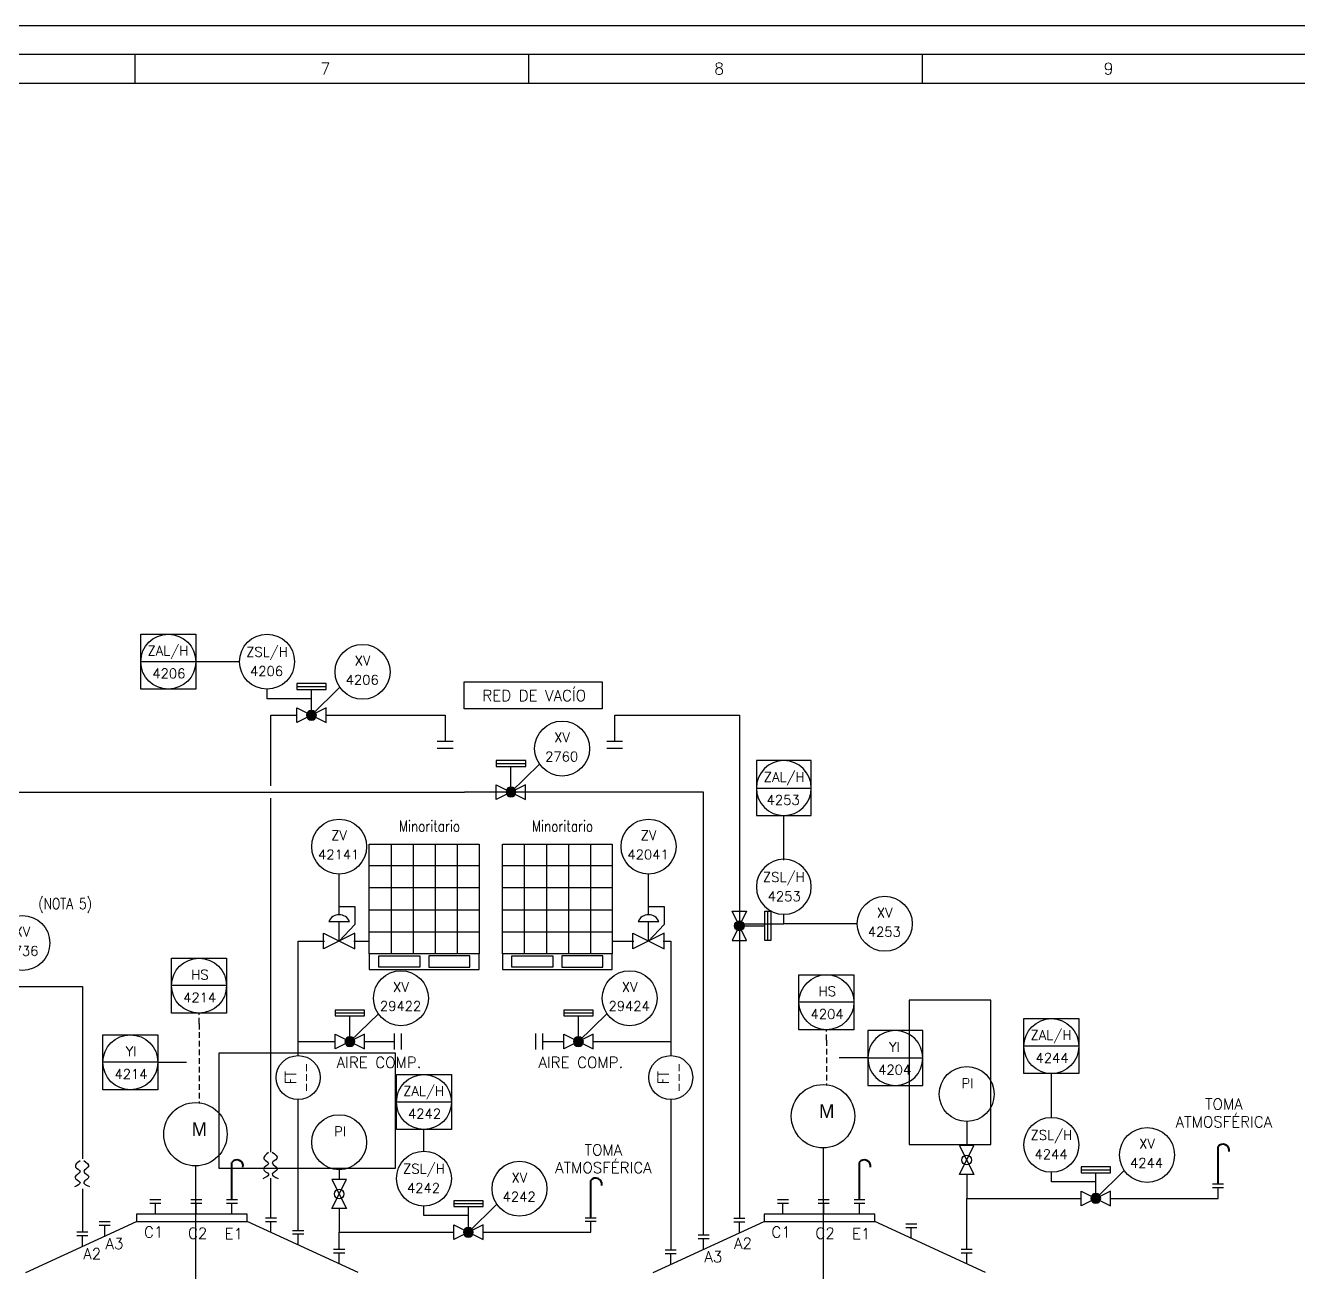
# Model space of a CAD drawing. Header units: millimetres. Extents: x 19 to 439, y 15 to 312.
# Drawn here: x 219.2 to 329.7, y 203.7 to 311.9 of the extents above; entities that cross this region are included whole.
import ezdxf
from ezdxf.enums import TextEntityAlignment as Align

# ---------------------------------------------------------------- set-up
doc = ezdxf.new("R2010")
doc.units = ezdxf.units.MM
doc.linetypes.add('TRAZOS', pattern=[0.75, 0.5, -0.25])
for name, color, linetype in [('CONEXION INTRUMENTOS', 1, 'Continuous'), ('EQUIPOS', 5, 'Continuous'), ('EQUIPOS 02', 1, 'Continuous'), ('FORMATO', 7, 'Continuous'), ('INSTRUMENTOS', 1, 'Continuous'), ('TEX', 7, 'Continuous'), ('TEXTO-VALVULAS Y ACCESORIOS', 7, 'Continuous'), ('TUBERIA', 5, 'Continuous'), ('VALVULAS Y ACCESORIOS', 1, 'Continuous')]:
    doc.layers.add(name, color=color, linetype=linetype)
doc.styles.add('PY', font='ROMANS.shx')
doc.styles.add('PY1', font='ROMANS.shx', dxfattribs={"width": 0.8})
doc.linetypes.add('SEÑAL_MECANICA2', pattern='A,4.411183,["o",PY,S=4.130212,R=360,X=0,Y=-1.374288],0.588817,-0.374158,["",PY,S=2,R=360,X=0,Y=-0.688262],-2.183682', length=7.55784)

# ---------------------------------------------------------------- blocks, each defined once
blk = doc.blocks.new('MARCO-A1')
at = {"layer": 'FORMATO', "color": 5}
for p, q in [((420.5, 589), (420.5, 584)), ((488.92, 589), (488.92, 584)), ((557.33, 589), (557.33, 584))]:
    blk.add_line(p, q, dxfattribs=at)
at = {"layer": 'FORMATO', "color": 1}
blk.add_lwpolyline([(0, 594), (841, 594), (841, 0), (0, 0)], close=True, dxfattribs=at)
at = {"layer": 'FORMATO', "color": 5}
blk.add_lwpolyline([(5, 589), (836, 589), (836, 5), (5, 5)], close=True, dxfattribs=at)
at = {"layer": 'FORMATO', "color": 8, "linetype": 'Continuous'}
blk.add_lwpolyline([(10, 584), (831, 584), (831, 10), (10, 10)], close=True, dxfattribs=at)
at = {"layer": 'FORMATO', "color": 1, "style": 'PY'}
for s, p in [('7', (452.75, 585.5)), ('8', (521.17, 585.5)), ('9', (588.85, 585.5))]:
    blk.add_text(s, height=2, dxfattribs=at).set_placement(p)
blk = doc.blocks.new('SEÑAL CIR')
at = {"color": 1}
blk.add_circle((0, 5.7), 5.7, dxfattribs=at)
at = {"layer": 'INSTRUMENTOS', "linetype": 'Continuous', "style": 'PY', "flags": 4}
for p in [(0.18, 6.94), (0.13, 2.95)]:
    blk.add_attdef('---', text='', height=2, dxfattribs=at).set_placement(p, align=Align.CENTER)
blk = doc.blocks.new('VALV TIPO GLOBO')
at = {"layer": 'VALVULAS Y ACCESORIOS'}
h = blk.add_hatch(color=256, dxfattribs=at)
edge = h.paths.add_edge_path()
edge.add_arc((2.67, 0), 0.889, 0, 360)
at = {"layer": 'VALVULAS Y ACCESORIOS', "flags": 128}
blk.add_lwpolyline([(0, -1.33), (0, 1.33), (5.33, -1.33), (5.33, 1.33)], close=True, dxfattribs=at)
at = {"layer": 'VALVULAS Y ACCESORIOS'}
blk.add_circle((2.67, 0), 0.889, dxfattribs=at)
at = {"layer": 'TEXTO-VALVULAS Y ACCESORIOS', "linetype": 'SEÑAL_MECANICA2', "style": 'PY1', "width": 0.8}
blk.add_attdef('REF.', text='', height=2, dxfattribs=at).set_placement((2.94, -3.07), align=Align.MIDDLE)
blk = doc.blocks.new('SEÑAL CIRCU MARCO')
at = {"color": 1, "linetype": 'Continuous', "ltscale": 0.5}
blk.add_line((5.7, 5.7), (-5.7, 5.7), dxfattribs=at)
at = {"color": 1, "flags": 128}
blk.add_lwpolyline([(5.7, 0), (-5.7, 0), (-5.7, 11.4), (5.7, 11.4)], close=True, dxfattribs=at)
at = {"color": 1}
blk.add_circle((0, 5.7), 5.7, dxfattribs=at)
at = {"style": 'PY'}
for tag, p in [('XXX', (0.18, 7.98)), ('YYY', (0.13, 3.24))]:
    blk.add_attdef(tag, text='', height=2, dxfattribs=at).set_placement(p, align=Align.MIDDLE)
blk = doc.blocks.new('VALV GLOB-V')
at = {"layer": 'INSTRUMENTOS', "color": 1, "flags": 128}
blk.add_lwpolyline([(5.7, -1.43), (5.7, 1.43), (0, -1.43), (0, 1.43)], close=True, dxfattribs=at)
at = {"layer": 'INSTRUMENTOS', "color": 1}
blk.add_circle((2.85, 0), 0.95, dxfattribs=at)
at = {"layer": 'INSTRUMENTOS', "color": 7, "linetype": 'SEÑAL_MECANICA2', "style": 'PY'}
blk.add_attdef('REF.', text='', height=2, dxfattribs=at).set_placement((3, -3.37), align=Align.MIDDLE)
blk = doc.blocks.new('MEDIDOR CAUDAL MASICO')
at = {"layer": 'INSTRUMENTOS'}
blk.add_circle((4, 0), 4, dxfattribs=at)
at = {"layer": 'TEXTO-VALVULAS Y ACCESORIOS', "style": 'PY1', "width": 0.8}
for p in [(4, 1.37), (4, -1.37)]:
    blk.add_attdef('XXX', text='', height=2, dxfattribs=at).set_placement(p, align=Align.MIDDLE)
blk = doc.blocks.new('VALV. AUTORREG. EN VAL')
at = {"layer": 'VALVULAS Y ACCESORIOS'}
blk.add_line((0.95, 3.55), (4.75, 3.55), dxfattribs=at)
at = {"layer": 'VALVULAS Y ACCESORIOS', "flags": 128}
blk.add_lwpolyline([(2.85, 4.81), (2.85, 6.27), (5.68, 6.27), (5.68, 3.03), (2.85, 0), (2.85, 3.55)], dxfattribs=at)
blk.add_lwpolyline([(5.7, -1.43), (5.7, 1.43), (0, -1.43), (0, 1.43)], close=True, dxfattribs=at)
at = {"layer": 'VALVULAS Y ACCESORIOS'}
blk.add_arc((2.85, 2.74), 2.06, 22.9957, 157.0043, dxfattribs=at)
at = {"layer": 'TEXTO-VALVULAS Y ACCESORIOS', "linetype": 'Continuous', "style": 'PY1', "width": 0.8}
blk.add_attdef('REF.', text='', height=2, dxfattribs=at).set_placement((3.12, -3.07), align=Align.MIDDLE)

msp = doc.modelspace()

# ---------------------------------------------------------------- linework, layer by layer
at = {"color": 1}
for p, q in [((281.18, 252.05), (281.18, 213.55)), ((278.07, 245.39), (257.34, 245.39)), ((224.17, 228.52), (224.17, 213.55)), ((300.91, 216.79), (300.91, 214.7)), ((281.18, 213.55), (281.18, 208.39)), ((246.45, 212.61), (246.45, 211.76)), ((300.91, 212.19), (300.91, 210.12)), ((278.07, 206.96), (278.07, 211.63)), ((224.17, 210.94), (224.17, 207.21)), ((246.45, 209.25), (246.45, 207.18))]:
    msp.add_line(p, q, dxfattribs=at)
for p, q in [((250.97, 240.87), (250.97, 231.34)), ((252.88, 240.87), (252.88, 231.34)), ((254.79, 240.87), (254.79, 231.34)), ((256.69, 240.87), (256.69, 231.34)), ((262.52, 240.87), (262.52, 231.34)), ((264.43, 240.87), (264.43, 231.34)), ((266.34, 240.87), (266.34, 231.34)), ((268.25, 240.87), (268.25, 231.34)), ((258.6, 238.97), (249.06, 238.97)), ((270.15, 238.97), (260.62, 238.97)), ((258.6, 237.06), (249.06, 237.06)), ((270.15, 237.06), (260.62, 237.06)), ((258.6, 235.15), (249.06, 235.15)), ((270.15, 235.15), (260.62, 235.15)), ((258.6, 233.24), (249.06, 233.24)), ((270.15, 233.24), (260.62, 233.24))]:
    msp.add_line(p, q)
at = {"color": 1, "linetype": 'TRAZOS'}
for p, q in [((234.29, 225.29), (234.29, 226.2)), ((234.29, 225.29), (234.29, 218.42)), ((288.75, 223.85), (288.75, 224.76)), ((288.75, 223.85), (288.75, 219.98))]:
    msp.add_line(p, q, dxfattribs=at)
at = {"color": 2, "lineweight": 40}
for p, q in [((322.73, 211.38), (322.73, 214.6)), ((237.15, 210.02), (237.15, 213.24)), ((291.6, 210.02), (291.6, 213.24)), ((268.28, 208.44), (268.28, 211.66))]:
    msp.add_line(p, q, dxfattribs=at)
at = {"color": 4}
msp.add_lwpolyline([(257.3, 254.95), (269.28, 254.95), (269.28, 252.62), (257.3, 252.62)], close=True, dxfattribs=at)
at = {"color": 1}
for points in [[(278.07, 230.25), (278.07, 245.39)], [(278.07, 211.63), (278.07, 211.63), (278.07, 230.25)]]:
    msp.add_lwpolyline(points, dxfattribs=at)
for points in [[(258.6, 231.34), (249.06, 231.34), (249.06, 240.87), (258.6, 240.87)], [(270.15, 231.34), (260.62, 231.34), (260.62, 240.87), (270.15, 240.87)], [(258.6, 231.34), (249.06, 231.34), (249.06, 230), (258.6, 230)], [(249.88, 231.17), (253.44, 231.17), (253.44, 230.18), (249.88, 230.18)], [(257.79, 231.17), (254.22, 231.17), (254.22, 230.18), (257.79, 230.18)], [(270.15, 231.34), (260.62, 231.34), (260.62, 230), (270.15, 230)], [(261.43, 231.17), (264.99, 231.17), (264.99, 230.18), (261.43, 230.18)], [(269.34, 231.17), (265.78, 231.17), (265.78, 230.18), (269.34, 230.18)]]:
    msp.add_lwpolyline(points, close=True)
at = {"color": 2}
for points in [[(303.01, 227.33), (295.91, 227.33), (295.91, 214.8), (303.01, 214.8)], [(236.05, 222.74), (251.3, 222.74), (251.3, 212.71), (236.05, 212.71)]]:
    msp.add_lwpolyline(points, close=True, dxfattribs=at)
at = {"color": 2, "lineweight": 40}
for centre in [(323.16, 214.29), (237.58, 212.93), (292.03, 212.93), (268.71, 211.35)]:
    msp.add_arc(centre, 0.534, 348.2835, 145.26, dxfattribs=at)
at = {"color": 2}
for points in [[(223.96, 213.39), (223.57, 212.84), (223.96, 212.45), (223.52, 211.95), (223.96, 211.51), (223.47, 211.11)], [(224.29, 213.41), (224.69, 212.87), (224.29, 212.47), (224.74, 211.98), (224.29, 211.53), (224.79, 211.14)], [(240.32, 214.09), (239.92, 213.55), (240.32, 213.16), (239.87, 212.66), (240.32, 212.22), (239.82, 211.82)], [(240.65, 214.12), (241.05, 213.57), (240.65, 213.18), (241.1, 212.68), (240.65, 212.24), (241.15, 211.84)]]:
    msp.add_spline(points, degree=3, dxfattribs=at)
at = {"layer": 'CONEXION INTRUMENTOS', "linetype": 'Continuous'}
for p, q in [((237.8, 256.7), (234, 256.7)), ((240.19, 253.49), (240.19, 254.32)), ((242.77, 254.54), (245.32, 254.54)), ((244.05, 252.05), (246.51, 254.48)), ((244.05, 252.48), (244.05, 254.28)), ((244.05, 253.49), (240.19, 253.49)), ((240.52, 245.93), (240.52, 252.05)), ((240.52, 252.05), (242.77, 252.05)), ((245.32, 252.05), (255.65, 252.05)), ((270.36, 252.05), (281.18, 252.05)), ((260.09, 247.88), (262.64, 247.88)), ((261.36, 245.39), (263.83, 247.82)), ((261.36, 245.82), (261.36, 247.62)), ((240.52, 214.12), (240.52, 244.86)), ((285.04, 239.49), (285.04, 243.35)), ((246.45, 235.2), (246.45, 238.27)), ((273.3, 235.2), (273.3, 238.27)), ((283.66, 232.5), (283.66, 235.06)), ((285.04, 233.95), (285.04, 234.78)), ((281.18, 233.95), (285.04, 233.95)), ((281.6, 233.78), (283.4, 233.78)), ((215.78, 228.52), (224.17, 228.52)), ((246.1, 226.21), (248.65, 226.21)), ((247.38, 223.73), (249.85, 226.15)), ((247.38, 224.15), (247.38, 225.95)), ((265.94, 226.21), (268.5, 226.21)), ((267.22, 223.73), (269.69, 226.15)), ((267.22, 224.15), (267.22, 225.95)), ((308.26, 217.1), (308.26, 220.95)), ((253.81, 214.16), (253.81, 216.1)), ((308.26, 211.56), (308.26, 212.38)), ((310.85, 212.6), (313.4, 212.6)), ((312.12, 210.12), (314.59, 212.54)), ((312.12, 210.54), (312.12, 212.34)), ((240.52, 208.44), (240.52, 211.88)), ((312.12, 211.56), (308.26, 211.56)), ((322.73, 210.12), (322.73, 211.06)), ((300.91, 205.7), (300.91, 210.12)), ((300.91, 210.12), (310.85, 210.12)), ((313.39, 210.12), (322.22, 210.12)), ((322.22, 210.12), (322.73, 210.12)), ((253.81, 208.62), (253.81, 209.45)), ((256.39, 209.67), (258.94, 209.67)), ((257.67, 207.18), (260.13, 209.61)), ((257.67, 207.6), (257.67, 209.41)), ((257.67, 208.62), (253.81, 208.62)), ((268.28, 207.18), (268.28, 208.13)), ((246.45, 205.7), (246.45, 207.18)), ((246.45, 207.18), (256.39, 207.18)), ((258.94, 207.18), (267.77, 207.18)), ((267.77, 207.18), (268.28, 207.18))]:
    msp.add_line(p, q, dxfattribs=at)
for points in [[(242.77, 254.28), (245.32, 254.28), (245.32, 254.8), (242.77, 254.8)], [(260.09, 247.62), (262.64, 247.62), (262.64, 248.14), (260.09, 248.14)], [(283.4, 232.5), (283.4, 235.06), (283.92, 235.06), (283.92, 232.5)], [(246.1, 225.95), (248.65, 225.95), (248.65, 226.47), (246.1, 226.47)], [(265.94, 225.95), (268.5, 225.95), (268.5, 226.47), (265.94, 226.47)], [(310.85, 212.34), (313.4, 212.34), (313.4, 212.86), (310.85, 212.86)], [(256.39, 209.41), (258.94, 209.41), (258.94, 209.92), (256.39, 209.92)]]:
    msp.add_lwpolyline(points, close=True, dxfattribs=at)
for points in [[(255.65, 252.05), (255.65, 249.78)], [(270.36, 249.78), (270.36, 252.05)], [(256.34, 249.78), (254.96, 249.78)], [(271.05, 249.78), (269.67, 249.78)], [(256.34, 249.16), (254.96, 249.16)], [(271.05, 249.16), (269.67, 249.16)], [(204.37, 245.39), (204.37, 245.39), (253.15, 245.39), (253.15, 245.39)], [(253.15, 245.39), (253.15, 245.39), (257.34, 245.39)], [(291.41, 233.95), (285.04, 233.95)], [(242.89, 222.51), (242.89, 232.45), (245.18, 232.45)], [(247.72, 232.45), (249.06, 232.45)], [(270.15, 232.45), (272.03, 232.45)], [(274.57, 232.45), (275.23, 232.45), (275.23, 222.51)], [(251.22, 224.42), (251.22, 223.04)], [(251.84, 224.42), (251.84, 223.04)], [(263.48, 224.42), (263.48, 223.04)], [(264.1, 224.42), (264.1, 223.04)], [(242.89, 223.73), (246.11, 223.73)], [(248.65, 223.73), (251.22, 223.73)], [(264.1, 223.73), (265.95, 223.73)], [(268.49, 223.73), (275.23, 223.73)], [(242.89, 207.34), (242.89, 218.7)], [(275.23, 218.7), (275.23, 205.65)]]:
    msp.add_lwpolyline(points, dxfattribs=at)
at = {"layer": 'EQUIPOS'}
for p, q in [((219.25, 203.68), (228.86, 208.12)), ((248.09, 203.68), (238.48, 208.12)), ((273.7, 203.68), (283.32, 208.12)), ((302.55, 203.68), (292.93, 208.12))]:
    msp.add_line(p, q, dxfattribs=at)
for points in [[(238.48, 208.76), (228.86, 208.76), (228.86, 208.12), (238.48, 208.12)], [(292.93, 208.76), (283.32, 208.76), (283.32, 208.12), (292.93, 208.12)]]:
    msp.add_lwpolyline(points, close=True, dxfattribs=at)
at = {"layer": 'TUBERIA', "color": 1, "linetype": 'TRAZOS', "ltscale": 5}
for p, q in [((292.33, 222.31), (288.75, 222.31)), ((230.71, 221.93), (234.29, 221.93))]:
    msp.add_line(p, q, dxfattribs=at)
at = {"layer": 'TUBERIA', "color": 1, "linetype": 'Continuous', "ltscale": 5}
for p, q in [((288.44, 214.5), (288.44, 197.91)), ((233.98, 212.95), (233.98, 197.91))]:
    msp.add_line(p, q, dxfattribs=at)
at = {"layer": 'TUBERIA', "linetype": 'Continuous'}
for p, q in [((230.51, 208.76), (230.51, 209.7)), ((234.05, 208.76), (234.05, 209.7)), ((237.15, 208.76), (237.15, 209.7)), ((284.96, 208.76), (284.96, 209.7)), ((288.5, 208.76), (288.5, 209.7)), ((291.6, 208.76), (291.6, 209.7)), ((226.1, 206.84), (226.1, 207.79)), ((240.52, 207.17), (240.52, 208.12)), ((281.18, 207.13), (281.18, 208.07)), ((224.17, 205.95), (224.17, 206.89)), ((242.89, 206.08), (242.89, 207.03)), ((278.07, 205.7), (278.07, 206.64)), ((296.1, 206.66), (296.1, 207.6)), ((246.45, 204.44), (246.45, 205.38)), ((246.45, 204.44), (246.45, 205.38)), ((275.23, 204.38), (275.23, 205.33)), ((300.91, 204.44), (300.91, 205.38))]:
    msp.add_line(p, q, dxfattribs=at)
at = {"layer": 'TUBERIA', "color": 1, "linetype": 'Continuous', "ltscale": 5}
for centre in [(288.44, 217.25), (233.98, 215.69)]:
    msp.add_circle(centre, 2.75, dxfattribs=at)
at = {"layer": 'VALVULAS Y ACCESORIOS', "ltscale": 0.1}
for p, q in [((322.25, 211.38), (323.21, 211.38)), ((322.25, 211.06), (323.21, 211.06)), ((230.03, 210.02), (230.98, 210.02)), ((233.57, 210.02), (234.52, 210.02)), ((236.67, 210.02), (237.62, 210.02)), ((284.48, 210.02), (285.44, 210.02)), ((288.02, 210.02), (288.98, 210.02)), ((291.13, 210.02), (292.08, 210.02)), ((230.03, 209.7), (230.98, 209.7)), ((233.57, 209.7), (234.52, 209.7)), ((236.67, 209.7), (237.62, 209.7)), ((284.48, 209.7), (285.44, 209.7)), ((288.02, 209.7), (288.98, 209.7)), ((291.13, 209.7), (292.08, 209.7)), ((225.62, 208.1), (226.58, 208.1)), ((225.62, 207.79), (226.58, 207.79)), ((240.05, 208.44), (241, 208.44)), ((240.05, 208.12), (241, 208.12)), ((267.8, 208.44), (268.75, 208.44)), ((267.8, 208.13), (268.75, 208.13)), ((280.7, 208.39), (281.66, 208.39)), ((280.7, 208.07), (281.66, 208.07)), ((295.62, 207.92), (296.58, 207.92)), ((223.69, 207.21), (224.64, 207.21)), ((223.69, 206.89), (224.64, 206.89)), ((242.41, 207.34), (243.37, 207.34)), ((242.41, 207.03), (243.37, 207.03)), ((277.6, 206.96), (278.55, 206.96)), ((277.6, 206.64), (278.55, 206.64)), ((295.62, 207.6), (296.58, 207.6)), ((245.97, 205.7), (246.93, 205.7)), ((245.97, 205.7), (246.93, 205.7)), ((274.75, 205.65), (275.7, 205.65)), ((300.43, 205.7), (301.38, 205.7)), ((245.97, 205.38), (246.93, 205.38)), ((245.97, 205.38), (246.93, 205.38)), ((274.75, 205.33), (275.7, 205.33)), ((300.43, 205.38), (301.38, 205.38))]:
    msp.add_line(p, q, dxfattribs=at)

# ---------------------------------------------------------------- block references
at = {"xscale": 0.499409123998651, "yscale": 0.499409123998651, "zscale": 0.499409123998651}
msp.add_blockref('MARCO-A1', (18.72, 15.28), dxfattribs=at)
at = {"linetype": 'Continuous', "xscale": 0.4768831266174857, "yscale": 0.4768831266174857, "zscale": 0.4768831266174857}
for p in [(245.09, 232.45), (271.94, 232.45)]:
    msp.add_blockref('VALV. AUTORREG. EN VAL', p, dxfattribs=at)
at = {"linetype": 'Continuous'}
ref = msp.add_blockref('SEÑAL CIR', (218.96, 229.9), dxfattribs=dict(at, xscale=0.4182741903562706, yscale=0.4182741903562706, zscale=0.4182741903562706))
ref.add_attrib('---', 'XV', dxfattribs={"layer": 'INSTRUMENTOS', "color": 7, "linetype": 'Continuous', "height": 0.837, "style": 'PY'}).set_placement((218.96, 232.84), align=Align.CENTER)
ref.add_attrib('---', '2736', dxfattribs={"layer": 'INSTRUMENTOS', "color": 7, "linetype": 'Continuous', "height": 0.837, "style": 'PY'}).set_placement((218.92, 231.18), align=Align.CENTER)
at = {"xscale": 0.4182741903562706, "yscale": 0.4182741903562706, "zscale": 0.4182741903562706}
msp.add_blockref('SEÑAL CIRCU MARCO', (228.33, 219.55), dxfattribs=at).add_auto_attribs({'XXX': 'YI', 'YYY': '4214'})
ref = msp.add_blockref('SEÑAL CIRCU MARCO', (294.71, 219.92), dxfattribs=dict(xscale=-0.4182741903562706, yscale=0.4182741903562706, zscale=0.4182741903562706))
ref.add_attrib('XXX', 'YI', dxfattribs={"height": 0.837, "style": 'PY'}).set_placement((294.64, 223.26), align=Align.MIDDLE)
ref.add_attrib('YYY', '4204', dxfattribs={"height": 0.837, "style": 'PY'}).set_placement((294.66, 221.28), align=Align.MIDDLE)
at = {"linetype": 'Continuous'}
ref = msp.add_blockref('SEÑAL CIR', (300.91, 216.79), dxfattribs=dict(at, xscale=0.4182741903562706, yscale=0.4182741903562706, zscale=0.4182741903562706))
ref.add_attrib('---', 'PI', dxfattribs={"layer": 'INSTRUMENTOS', "color": 7, "linetype": 'Continuous', "height": 0.837, "style": 'PY'}).set_placement((300.98, 219.69), align=Align.CENTER)
ref = msp.add_blockref('SEÑAL CIR', (246.45, 212.61), dxfattribs=dict(at, xscale=0.4182741903562706, yscale=0.4182741903562706, zscale=0.4182741903562706))
ref.add_attrib('---', 'PI', dxfattribs={"layer": 'INSTRUMENTOS', "color": 7, "linetype": 'Continuous', "height": 0.837, "style": 'PY'}).set_placement((246.53, 215.51), align=Align.CENTER)
at = {"linetype": 'Continuous', "xscale": 0.4402886214274878, "yscale": 0.4402886214274878, "zscale": 0.4402886214274878, "rotation": 90}
for p in [(300.91, 212.19), (246.45, 209.25)]:
    msp.add_blockref('VALV GLOB-V', p, dxfattribs=at)
at = {"layer": 'CONEXION INTRUMENTOS', "linetype": 'Continuous'}
ref = msp.add_blockref('SEÑAL CIRCU MARCO', (231.62, 254.32), dxfattribs=dict(at, xscale=0.4182741903562706, yscale=0.4182741903562706, zscale=0.4182741903562706))
ref.add_attrib('XXX', 'ZAL/H', dxfattribs={"layer": '0', "color": 2, "height": 0.837, "style": 'PY'}).set_placement((231.59, 257.6), align=Align.MIDDLE)
ref.add_attrib('YYY', '4206', dxfattribs={"layer": '0', "color": 2, "height": 0.837, "style": 'PY'}).set_placement((231.67, 255.68), align=Align.MIDDLE)
ref = msp.add_blockref('SEÑAL CIR', (240.19, 254.32), dxfattribs=dict(at, xscale=0.4182741903562706, yscale=0.4182741903562706, zscale=0.4182741903562706))
ref.add_attrib('---', 'ZSL/H', dxfattribs={"layer": 'INSTRUMENTOS', "color": 2, "linetype": 'Continuous', "height": 0.837, "style": 'PY'}).set_placement((240.19, 257.14), align=Align.CENTER)
ref.add_attrib('---', '4206', dxfattribs={"layer": 'INSTRUMENTOS', "color": 2, "linetype": 'Continuous', "height": 0.837, "style": 'PY'}).set_placement((240.15, 255.47), align=Align.CENTER)
ref = msp.add_blockref('SEÑAL CIR', (248.48, 253.44), dxfattribs=dict(at, xscale=0.4182741903562706, yscale=0.4182741903562706, zscale=0.4182741903562706))
ref.add_attrib('---', 'XV', dxfattribs={"layer": 'INSTRUMENTOS', "color": 2, "linetype": 'Continuous', "height": 0.837, "style": 'PY'}).set_placement((248.48, 256.38), align=Align.CENTER)
ref.add_attrib('---', '4206', dxfattribs={"layer": 'INSTRUMENTOS', "color": 2, "linetype": 'Continuous', "height": 0.837, "style": 'PY'}).set_placement((248.45, 254.71), align=Align.CENTER)
at = {"layer": 'CONEXION INTRUMENTOS', "linetype": 'Continuous', "xscale": -0.4768831266174857, "yscale": 0.4768831266174857, "zscale": 0.4768831266174857}
for p in [(245.32, 252.05), (262.63, 245.39), (248.65, 223.73), (268.49, 223.73), (313.39, 210.12), (258.94, 207.18)]:
    msp.add_blockref('VALV TIPO GLOBO', p, dxfattribs=at)
at = {"layer": 'CONEXION INTRUMENTOS', "linetype": 'Continuous'}
ref = msp.add_blockref('SEÑAL CIR', (265.8, 246.78), dxfattribs=dict(at, xscale=0.4182741903562706, yscale=0.4182741903562706, zscale=0.4182741903562706))
ref.add_attrib('---', 'XV', dxfattribs={"layer": 'INSTRUMENTOS', "color": 2, "linetype": 'Continuous', "height": 0.837, "style": 'PY'}).set_placement((265.8, 249.72), align=Align.CENTER)
ref.add_attrib('---', '2760', dxfattribs={"layer": 'INSTRUMENTOS', "color": 2, "linetype": 'Continuous', "height": 0.837, "style": 'PY'}).set_placement((265.76, 248.05), align=Align.CENTER)
ref = msp.add_blockref('SEÑAL CIRCU MARCO', (285.04, 243.35), dxfattribs=dict(at, xscale=-0.4182741903562706, yscale=0.4182741903562706, zscale=0.4182741903562706))
ref.add_attrib('XXX', 'ZAL/H', dxfattribs={"layer": '0', "color": 2, "height": 0.837, "style": 'PY'}).set_placement((285.07, 246.63), align=Align.MIDDLE)
ref.add_attrib('YYY', '4253', dxfattribs={"layer": '0', "color": 2, "height": 0.837, "style": 'PY'}).set_placement((284.98, 244.7), align=Align.MIDDLE)
ref = msp.add_blockref('SEÑAL CIR', (246.45, 238.27), dxfattribs=dict(at, xscale=0.4182741903562706, yscale=0.4182741903562706, zscale=0.4182741903562706))
ref.add_attrib('---', 'ZV', dxfattribs={"layer": 'INSTRUMENTOS', "color": 2, "linetype": 'Continuous', "height": 0.837, "style": 'PY'}).set_placement((246.45, 241.21), align=Align.CENTER)
ref.add_attrib('---', '42141', dxfattribs={"layer": 'INSTRUMENTOS', "color": 2, "linetype": 'Continuous', "height": 0.837, "style": 'PY'}).set_placement((246.41, 239.55), align=Align.CENTER)
ref = msp.add_blockref('SEÑAL CIR', (273.3, 238.27), dxfattribs=dict(at, xscale=0.4182741903562706, yscale=0.4182741903562706, zscale=0.4182741903562706))
ref.add_attrib('---', 'ZV', dxfattribs={"layer": 'INSTRUMENTOS', "color": 2, "linetype": 'Continuous', "height": 0.837, "style": 'PY'}).set_placement((273.3, 241.21), align=Align.CENTER)
ref.add_attrib('---', '42041', dxfattribs={"layer": 'INSTRUMENTOS', "color": 2, "linetype": 'Continuous', "height": 0.837, "style": 'PY'}).set_placement((273.26, 239.55), align=Align.CENTER)
ref = msp.add_blockref('SEÑAL CIR', (285.04, 234.78), dxfattribs=dict(at, xscale=-0.4182741903562706, yscale=0.4182741903562706, zscale=0.4182741903562706))
ref.add_attrib('---', 'ZSL/H', dxfattribs={"layer": 'INSTRUMENTOS', "color": 2, "linetype": 'Continuous', "height": 0.837, "style": 'PY'}).set_placement((285.04, 237.59), align=Align.CENTER)
ref.add_attrib('---', '4253', dxfattribs={"layer": 'INSTRUMENTOS', "color": 2, "linetype": 'Continuous', "height": 0.837, "style": 'PY'}).set_placement((285.07, 235.92), align=Align.CENTER)
ref = msp.add_blockref('SEÑAL CIR', (293.8, 231.57), dxfattribs=dict(at, xscale=0.4182741903562706, yscale=0.4182741903562706, zscale=0.4182741903562706))
ref.add_attrib('---', 'XV', dxfattribs={"layer": 'INSTRUMENTOS', "color": 2, "linetype": 'Continuous', "height": 0.837, "style": 'PY'}).set_placement((293.8, 234.5), align=Align.CENTER)
ref.add_attrib('---', '4253', dxfattribs={"layer": 'INSTRUMENTOS', "color": 2, "linetype": 'Continuous', "height": 0.837, "style": 'PY'}).set_placement((293.76, 232.84), align=Align.CENTER)
at = {"layer": 'CONEXION INTRUMENTOS', "linetype": 'Continuous', "xscale": 0.4768831266174857, "yscale": 0.4768831266174857, "zscale": 0.4768831266174857, "rotation": 270}
msp.add_blockref('VALV TIPO GLOBO', (281.18, 235.05), dxfattribs=at)
at = {"layer": 'CONEXION INTRUMENTOS', "color": 7, "linetype": 'Continuous', "xscale": 0.4182741903562706, "yscale": 0.4182741903562706, "zscale": 0.4182741903562706}
msp.add_blockref('SEÑAL CIRCU MARCO', (234.29, 226.2), dxfattribs=at).add_auto_attribs({'XXX': 'HS', 'YYY': '4214'})
at = {"layer": 'CONEXION INTRUMENTOS', "linetype": 'Continuous'}
ref = msp.add_blockref('SEÑAL CIR', (251.81, 225.11), dxfattribs=dict(at, xscale=0.4182741903562706, yscale=0.4182741903562706, zscale=0.4182741903562706))
ref.add_attrib('---', 'XV', dxfattribs={"layer": 'INSTRUMENTOS', "color": 2, "linetype": 'Continuous', "height": 0.837, "style": 'PY'}).set_placement((251.81, 228.05), align=Align.CENTER)
ref.add_attrib('---', '29422', dxfattribs={"layer": 'INSTRUMENTOS', "color": 2, "linetype": 'Continuous', "height": 0.837, "style": 'PY'}).set_placement((251.78, 226.39), align=Align.CENTER)
ref = msp.add_blockref('SEÑAL CIR', (271.66, 225.11), dxfattribs=dict(at, xscale=0.4182741903562706, yscale=0.4182741903562706, zscale=0.4182741903562706))
ref.add_attrib('---', 'XV', dxfattribs={"layer": 'INSTRUMENTOS', "color": 2, "linetype": 'Continuous', "height": 0.837, "style": 'PY'}).set_placement((271.66, 228.05), align=Align.CENTER)
ref.add_attrib('---', '29424', dxfattribs={"layer": 'INSTRUMENTOS', "color": 2, "linetype": 'Continuous', "height": 0.837, "style": 'PY'}).set_placement((271.62, 226.39), align=Align.CENTER)
at = {"layer": 'CONEXION INTRUMENTOS', "linetype": 'Continuous', "xscale": 0.4182741903562706, "yscale": 0.4182741903562706, "zscale": 0.4182741903562706}
msp.add_blockref('SEÑAL CIRCU MARCO', (288.74, 224.76), dxfattribs=at).add_auto_attribs({'XXX': 'HS', 'YYY': '4204'})
at = {"layer": 'CONEXION INTRUMENTOS', "linetype": 'Continuous'}
ref = msp.add_blockref('SEÑAL CIRCU MARCO', (308.26, 220.95), dxfattribs=dict(at, xscale=0.4182741903562706, yscale=0.4182741903562706, zscale=0.4182741903562706))
ref.add_attrib('XXX', 'ZAL/H', dxfattribs={"layer": '0', "color": 2, "height": 0.837, "style": 'PY'}).set_placement((308.23, 224.23), align=Align.MIDDLE)
ref.add_attrib('YYY', '4244', dxfattribs={"layer": '0', "color": 2, "height": 0.837, "style": 'PY'}).set_placement((308.32, 222.31), align=Align.MIDDLE)
ref = msp.add_blockref('SEÑAL CIRCU MARCO', (253.81, 216.1), dxfattribs=dict(at, xscale=0.4182741903562706, yscale=0.4182741903562706, zscale=0.4182741903562706))
ref.add_attrib('XXX', 'ZAL/H', dxfattribs={"layer": '0', "color": 2, "height": 0.837, "style": 'PY'}).set_placement((253.78, 219.38), align=Align.MIDDLE)
ref.add_attrib('YYY', '4242', dxfattribs={"layer": '0', "color": 2, "height": 0.837, "style": 'PY'}).set_placement((253.86, 217.46), align=Align.MIDDLE)
ref = msp.add_blockref('SEÑAL CIR', (308.26, 212.38), dxfattribs=dict(at, xscale=0.4182741903562706, yscale=0.4182741903562706, zscale=0.4182741903562706))
ref.add_attrib('---', 'ZSL/H', dxfattribs={"layer": 'INSTRUMENTOS', "color": 2, "linetype": 'Continuous', "height": 0.837, "style": 'PY'}).set_placement((308.26, 215.2), align=Align.CENTER)
ref.add_attrib('---', '4244', dxfattribs={"layer": 'INSTRUMENTOS', "color": 2, "linetype": 'Continuous', "height": 0.837, "style": 'PY'}).set_placement((308.23, 213.53), align=Align.CENTER)
ref = msp.add_blockref('SEÑAL CIR', (316.56, 211.5), dxfattribs=dict(at, xscale=0.4182741903562706, yscale=0.4182741903562706, zscale=0.4182741903562706))
ref.add_attrib('---', 'XV', dxfattribs={"layer": 'INSTRUMENTOS', "color": 2, "linetype": 'Continuous', "height": 0.837, "style": 'PY'}).set_placement((316.56, 214.44), align=Align.CENTER)
ref.add_attrib('---', '4244', dxfattribs={"layer": 'INSTRUMENTOS', "color": 2, "linetype": 'Continuous', "height": 0.837, "style": 'PY'}).set_placement((316.52, 212.78), align=Align.CENTER)
ref = msp.add_blockref('SEÑAL CIR', (253.81, 209.45), dxfattribs=dict(at, xscale=0.4182741903562706, yscale=0.4182741903562706, zscale=0.4182741903562706))
ref.add_attrib('---', 'ZSL/H', dxfattribs={"layer": 'INSTRUMENTOS', "color": 2, "linetype": 'Continuous', "height": 0.837, "style": 'PY'}).set_placement((253.81, 212.27), align=Align.CENTER)
ref.add_attrib('---', '4242', dxfattribs={"layer": 'INSTRUMENTOS', "color": 2, "linetype": 'Continuous', "height": 0.837, "style": 'PY'}).set_placement((253.77, 210.6), align=Align.CENTER)
ref = msp.add_blockref('SEÑAL CIR', (262.1, 208.57), dxfattribs=dict(at, xscale=0.4182741903562706, yscale=0.4182741903562706, zscale=0.4182741903562706))
ref.add_attrib('---', 'XV', dxfattribs={"layer": 'INSTRUMENTOS', "color": 2, "linetype": 'Continuous', "height": 0.837, "style": 'PY'}).set_placement((262.1, 211.5), align=Align.CENTER)
ref.add_attrib('---', '4242', dxfattribs={"layer": 'INSTRUMENTOS', "color": 2, "linetype": 'Continuous', "height": 0.837, "style": 'PY'}).set_placement((262.07, 209.84), align=Align.CENTER)
at = {"layer": 'EQUIPOS 02'}
ref = msp.add_blockref('MEDIDOR CAUDAL MASICO', (242.89, 218.7), dxfattribs=dict(at, xscale=0.4768831266174857, yscale=0.4768831266174857, zscale=0.4768831266174857, rotation=90))
ref.add_attrib('XXX', 'FT', dxfattribs={"layer": 'TEXTO-VALVULAS Y ACCESORIOS', "height": 0.954, "rotation": 90, "style": 'PY1', "width": 0.8}).set_placement((242.24, 220.61), align=Align.MIDDLE)
ref.add_attrib('XXX', '---', dxfattribs={"layer": 'TEXTO-VALVULAS Y ACCESORIOS', "height": 0.954, "rotation": 90, "style": 'PY1', "width": 0.8}).set_placement((243.54, 220.61), align=Align.MIDDLE)
ref = msp.add_blockref('MEDIDOR CAUDAL MASICO', (275.23, 218.7), dxfattribs=dict(at, xscale=0.4768831266174857, yscale=0.4768831266174857, zscale=0.4768831266174857, rotation=90))
ref.add_attrib('XXX', 'FT', dxfattribs={"layer": 'TEXTO-VALVULAS Y ACCESORIOS', "height": 0.954, "rotation": 90, "style": 'PY1', "width": 0.8}).set_placement((274.57, 220.61), align=Align.MIDDLE)
ref.add_attrib('XXX', '---', dxfattribs={"layer": 'TEXTO-VALVULAS Y ACCESORIOS', "height": 0.954, "rotation": 90, "style": 'PY1', "width": 0.8}).set_placement((275.88, 220.61), align=Align.MIDDLE)

# ---------------------------------------------------------------- texts
at = {"char_height": 1.19, "attachment_point": 1}
for insert in [(288.1, 218.29), (233.65, 216.73)]:
    msp.add_mtext('M', dxfattribs=dict(at, insert=insert))
at = {"layer": 'TEX', "color": 7, "width": 13.6406, "attachment_point": 5, "style": 'PY1'}
for s, insert, char_height in [('Minoritario', (254.29, 242.43), 0.9538), ('Minoritario', (265.84, 242.43), 0.9538), ('(NOTA 5)', (222.67, 235.54), 0.954)]:
    msp.add_mtext(s, dxfattribs=dict(at, insert=insert, char_height=char_height))
at = {"layer": 'TEXTO-VALVULAS Y ACCESORIOS', "style": 'PY'}
for s, height, p in [('RED DE VACÍO', 0.9538, (263.38, 253.29)), ('AIRE COMP.', 0.954, (249.91, 221.44)), ('AIRE COMP.', 0.954, (267.43, 221.44)), ('TOMA', 0.954, (323.23, 217.83)), ('ATMOSFÉRICA', 0.9538, (323.23, 216.28)), ('TOMA', 0.954, (269.38, 213.85)), ('ATMOSFÉRICA', 0.9538, (269.38, 212.31))]:
    msp.add_text(s, height=height, dxfattribs=at).set_placement(p, align=Align.CENTER)
at = {"layer": 'TEXTO-VALVULAS Y ACCESORIOS', "color": 7, "linetype": 'Continuous', "style": 'PY', "flags": 4}
for tag, p in [('A3', (226.95, 205.72)), ('C1', (230.35, 206.72)), ('C2', (234.17, 206.62)), ('E1', (237.31, 206.57)), ('A2', (281.5, 205.74)), ('C1', (284.8, 206.72)), ('C2', (288.62, 206.62)), ('E1', (291.76, 206.57)), ('A2', (225.02, 204.83)), ('A3', (278.92, 204.57))]:
    msp.add_attdef(tag, text='---', height=0.954, dxfattribs=at).set_placement(p, align=Align.CENTER)

doc.saveas('drawing.dxf')
